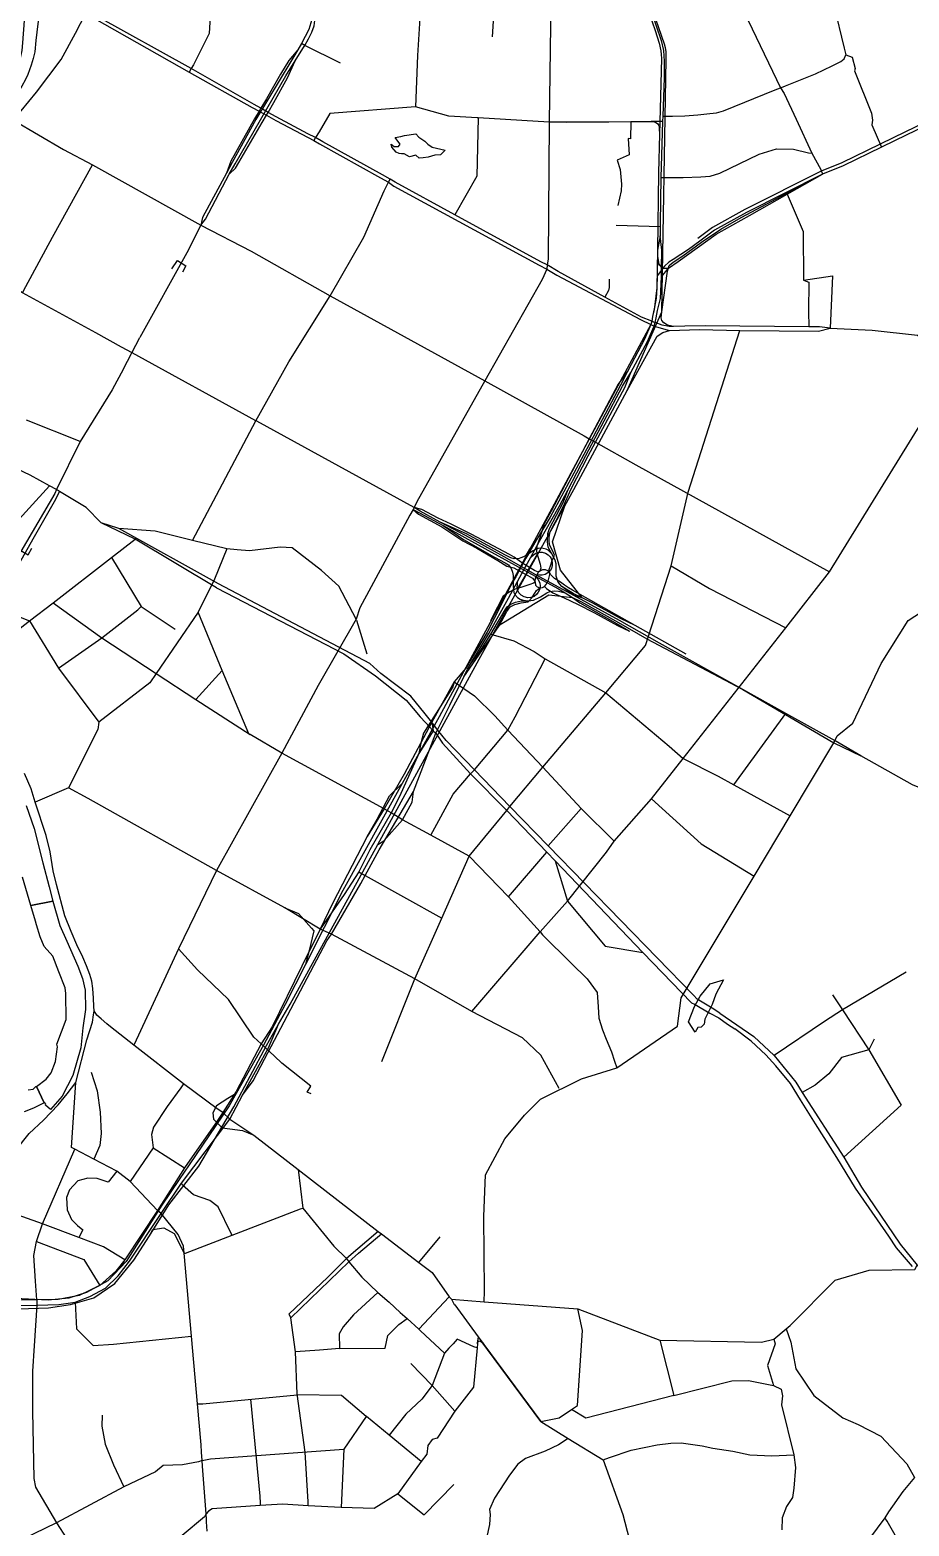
# Model space of a CAD drawing. Header units: millimetres. Extents: x 170 to 95391, y -643 to 69125.
# Drawn here: x 50798 to 53792, y 27543 to 32640 of the extents above; entities that cross this region are included whole.
import ezdxf

# ---------------------------------------------------------------- set-up
doc = ezdxf.new("R2010")
doc.units = ezdxf.units.MM
for name, color, linetype in [('roads_1', 1, 'Continuous'), ('roads_2', 2, 'Continuous'), ('roads_3', 3, 'Continuous'), ('water', 7, 'Continuous')]:
    doc.layers.add(name, color=color, linetype=linetype)

msp = doc.modelspace()

# ---------------------------------------------------------------- linework, layer by layer
at = {"layer": 'roads_1'}
for points in [[(52575.25, 30855.7), (52562.35, 30867.77), (52556.41, 30871.67), (52545.53, 30873.86), (52536.39, 30874.63), (52528.31, 30873.99), (52511.36, 30865.38), (52495.93, 30855.33)], [(52809.07, 30634.7), (52715.01, 30686.8), (52678.88, 30705.13), (52647.67, 30720.77), (52609.29, 30743.59), (52596.79, 30759.15), (52590.72, 30778.87), (52589.95, 30821.83), (52587.22, 30833.79), (52575.25, 30855.7)], [(52444.19, 30761.67), (52443.93, 30744.8), (52446.28, 30723.56), (52449.38, 30717.2), (52458.94, 30707.13), (52467.88, 30701.06), (52477.74, 30697.23), (52494.55, 30695.43), (52513.23, 30697.99), (52536.65, 30708.61), (52558.4, 30722.69), (52569.08, 30727.47), (52583.14, 30729.65), (52598.48, 30728.48), (52620.53, 30722.91)], [(52805.8, 30628.44), (52649.96, 30713.63), (52600.4, 30740.11)], [(52649.96, 30713.63), (52609.29, 30743.59)], [(52367.83, 30581.33), (52415.89, 30664.17), (52423.1, 30674.43), (52435.68, 30684.41), (52451.18, 30691.02), (52461.94, 30693.5), (52472.59, 30694.86), (52494.55, 30695.43)], [(52598.23, 30736.22), (52620.53, 30722.91), (52645.87, 30706.33), (52673.8, 30693.13), (52802.39, 30621.68)], [(52645.87, 30706.33), (52670.43, 30688.06), (52798.19, 30616.45)], [(52678.88, 30705.13), (52649.96, 30713.63)], [(52859.13, 30611.66), (52809.07, 30634.7)], [(52798.19, 30616.45), (52839.72, 30591.5)], [(52802.39, 30621.68), (52899.5, 30565.8), (53226.08, 30393.28), (53536.49, 30211.06), (53627.59, 30167.07)], [(53627.59, 30167.07), (53540.56, 30218.03), (53372.73, 30311.56), (53226.08, 30393.28), (52942.41, 30551.38), (52805.8, 30628.44)], [(55729.92, 30007.55), (55603.55, 30038.42), (55536.99, 30048.75), (55444.1, 30054.37), (55032.86, 30060.57), (54813.47, 30068.02), (54773.15, 30067.76), (54612.41, 30059.96), (54572.06, 30054.63), (54371.41, 30025.68), (54168.34, 30002.52), (54144.1, 29999.76), (54095.82, 29997.31), (54035.65, 29999.47), (53893.96, 30031.66), (53803.97, 30068.51), (53627.59, 30167.07)]]:
    msp.add_lwpolyline(points, dxfattribs=at)
at = {"layer": 'roads_2'}
for points in [[(51684.29, 29321.39), (51982.41, 29865.37), (52328.02, 30496.06), (52390.05, 30609.27), (52619.59, 31019.16), (52650.87, 31075.01), (52832.18, 31411.72), (52950.53, 31679.28), (52964.96, 32540.29), (52964.5, 32566.89), (52962.55, 32579.44), (52959.04, 32591.22), (52813.06, 33015.54)], [(52842.3, 32908.51), (52912.55, 32708.08), (52947.69, 32604.72), (52955.22, 32570.47), (52957.56, 32534.27), (52958.59, 32477.23), (52953.8, 32346.92), (52952.84, 32328.21), (52947.33, 32175.46), (52946.81, 32137.52), (52944.65, 31980.61), (52944.61, 31970.68), (52944.48, 31938.67)], [(51668.82, 32483.5), (51700.74, 32534.42), (51727.39, 32576.9), (51734.43, 32587.64), (51746.34, 32609.62), (51757.82, 32632.88), (51765.82, 32654.44), (51768.57, 32672.15), (51770.93, 32694.63), (51773.5, 32764.59), (51766.28, 32831.55)], [(51766.28, 32831.55), (51757.83, 32675.91), (51747.75, 32641.33), (51722.81, 32593.45), (51710.31, 32572.86), (51686.17, 32533.11)], [(53500.71, 32870.2), (53571.34, 32578.08), (53576.96, 32554.84)], [(52896.31, 32727.12), (52927.35, 32638.6), (52941.25, 32594.68), (52946.53, 32569.08), (52947.72, 32556.02), (52948.9, 32543.24), (52942.39, 32285.38), (52939.05, 32153.29), (52935.76, 31889.38), (52932.51, 31761.56), (52925.66, 31696.02), (52918.8, 31663.53), (52915.52, 31647.67), (52912.16, 31637.07), (52583.23, 31024.87), (52192.06, 30300.09), (52122.62, 30175.08), (52065.96, 30073.07), (51863.18, 29708.03), (51735.97, 29456.42), (51666.94, 29319.88)], [(53206.42, 32748.68), (53216.22, 32731.03), (53340.62, 32471.62), (53353.99, 32442.68), (53366.46, 32423.84), (53407.6, 32335.96), (53461.09, 32220.51), (53491.41, 32164.54), (53497.24, 32148.55)], [(51686.17, 32533.11), (51567.58, 32335.33), (51486.92, 32189.09)], [(52953.8, 32346.92), (52986.69, 32346.66), (53028.84, 32347.35), (53072.56, 32350.59), (53113.71, 32355.38), (53136.35, 32358.26), (53160.56, 32364.21), (53336.56, 32435.61), (53353.99, 32442.68), (53363.51, 32446.77), (53371.75, 32450.03), (53473.14, 32490.2), (53530.4, 32517.37), (53560.34, 32532.98), (53571.1, 32541.75), (53576.96, 32554.84)], [(51497.32, 32184.26), (51668.82, 32483.5)], [(52625.52, 32326.49), (52913.96, 32327.7), (52921.41, 32327.8), (52929.82, 32325.41), (52934.98, 32321.83), (52937.87, 32318.42), (52939.46, 32315.18), (52940.56, 32311.15), (52941.31, 32303.25), (52942.39, 32285.38)], [(52946.81, 32137.52), (53022.34, 32137.63), (53083.06, 32139.44), (53114.49, 32142.03), (53147.12, 32151.69), (53281.08, 32217.32), (53340.24, 32235.2), (53398.6, 32233.58), (53450.15, 32221.7), (53461.09, 32220.51)], [(51379.81, 31975.42), (51395.81, 31995.6), (51476.16, 32148.52), (51497.32, 32184.26)], [(51486.92, 32189.09), (51467.15, 32152.67), (51384.99, 32001.31)], [(52948.53, 31799.24), (52973.19, 31828.91), (53006.08, 31851.38), (53135.41, 31943.93), (53248.45, 32007.85), (53376.55, 32080.29), (53497.24, 32148.55)], [(52950.53, 31679.28), (52968.86, 31818.51), (52975.44, 31837.12), (52988.9, 31848.79), (53021.19, 31870.78), (53084.79, 31917.33), (53151.19, 31961.82), (53220.37, 32000.65), (53497.24, 32148.55)], [(53376.55, 32080.29), (53431.2, 31953.69), (53433.13, 31787.68), (53450.91, 31781.16), (53450.13, 31681.43), (53450.39, 31628.93)], [(51384.99, 32001.31), (51379.81, 31975.42), (51332.42, 31880.88), (51172.23, 31592.03)], [(52106.23, 31013.32), (51570.44, 31307.1), (51567.24, 31308.87), (51145.67, 31540.69), (51109.47, 31559.21), (51021.82, 31608.18), (50772.76, 31744.97), (50749.33, 31757.84), (50553.06, 31865.67), (50464.05, 31918.56), (50448.7, 31926.87)], [(52901, 31579.09), (52911.71, 31602.38), (52923.59, 31631.38), (52927.81, 31643), (52931.19, 31659.51), (52935.11, 31684.43), (52945.45, 31725.16), (52948.53, 31799.24), (52948.9, 31821.82), (52949.05, 31831.09), (52949.99, 31889.94), (52944.48, 31938.67)], [(52944.48, 31938.67), (52935.76, 31889.38), (52935.46, 31868.41), (52934.51, 31802.18), (52932.51, 31761.56), (52930.77, 31726.2), (52925.66, 31696.02), (52924, 31686.25)], [(53079.86, 31920.31), (53041.26, 31892.2), (52988.92, 31857.73), (52974.34, 31848.75), (52959.09, 31835.71), (52954.05, 31828.84), (52948.9, 31821.82), (52934.51, 31802.18)], [(52935.46, 31868.41), (52939.56, 31841.8), (52949.05, 31831.09), (52954.05, 31828.84), (52973.19, 31828.91)], [(52924, 31686.25), (52918.8, 31663.53), (52915.52, 31647.67), (52912.16, 31637.07)], [(53099.03, 31632.32), (53028.92, 31631.04), (52989.47, 31630.33), (52969.68, 31634.79), (52956.46, 31642.3), (52950.06, 31650.73), (52947.85, 31659.12), (52950.53, 31679.28)], [(52832.18, 31411.72), (52934.09, 31597.04), (52953.94, 31609.78), (52975.72, 31616.76), (53078.28, 31619.42)], [(52912.16, 31637.07), (52891.28, 31586.18)], [(51116.88, 31486.02), (51172.23, 31592.03)], [(52891.28, 31586.18), (52833.98, 31478.8), (52809.02, 31430.13)], [(52815.65, 31426.33), (52844.68, 31473.05), (52901, 31579.09)], [(51116.88, 31486.02), (51078.31, 31414.19), (50968.88, 31237.97), (50888.12, 31074.15), (50882.52, 31060.82), (50766.54, 30862.84), (50721.26, 30778.03), (50669.85, 30681.72), (50668.48, 30679.15), (50623.27, 30593.74), (50610.68, 30574.03), (50600.04, 30559.86), (50593.51, 30551.17), (50558.55, 30527.88), (50537.22, 30513)], [(52833.98, 31478.8), (52801.9, 31433.68), (52702.94, 31246.86), (52572.62, 31000.81), (52549.21, 30957.03), (52535.42, 30913.49), (52523.97, 30881.72), (52523.51, 30864.2), (52525.96, 30854.3), (52527.85, 30846.64), (52535.32, 30819.83), (52537.78, 30806.42), (52535.09, 30796.53)], [(52566.97, 30792.23), (52566.73, 30802.51), (52571.55, 30817.41), (52576.35, 30832.63), (52584.64, 30851.22), (52577.41, 30866.22), (52568.91, 30884.13), (52565.9, 30896.38), (52566.04, 30912.42), (52570.03, 30930.13), (52580.38, 30950.36), (52590.55, 30969.47), (52614.47, 31014.96), (52641.62, 31076.42), (52699.3, 31188.96), (52724.32, 31235.82), (52823.93, 31422.32), (52844.68, 31473.05)], [(52533.96, 30898.77), (52600.32, 31016.33), (52629.61, 31072.65), (52690.65, 31190.06), (52815.65, 31426.33)], [(52809.02, 31430.13), (52684.78, 31193.21), (52599.03, 31034.32), (52569.63, 30980.11)], [(51909.03, 30632.83), (51850.3, 30744.82), (51791.09, 30798.49), (51690.96, 30876.02), (51649.85, 30878.4), (51545.91, 30865.93), (51503.78, 30869.34), (51468.69, 30872.48), (51351.87, 30900.23), (51224.64, 30932.96), (51100.31, 30942.16), (51039.81, 30961.05), (50988.83, 31013.63), (50898.59, 31067.86), (50888.12, 31074.15), (50864.3, 31087.3), (50798.49, 31123.61), (50710.52, 31165.19)], [(50543.47, 30501.54), (50568.09, 30518.47), (50599.41, 30541.87), (50610.31, 30552.04), (50620.21, 30563.5), (50623.41, 30567.64), (50629.06, 30574.97), (50635.62, 30589.02), (50680.54, 30672.84), (50737.69, 30779.47), (50813.67, 30914.74), (50867.93, 31009.47), (50886.44, 31041.88), (50898.59, 31067.86)], [(52575.25, 30855.7), (52562.95, 30878.35), (52560.76, 30897.9), (52561.59, 30925.1), (52567.55, 30941.43), (52614.8, 31032.17), (52629.61, 31072.65)], [(52102.77, 31006.92), (52124.48, 30995.55)], [(52127.42, 31001.03), (52106.23, 31013.32)], [(52124.48, 30995.55), (52204.91, 30951.69), (52278.78, 30911.4)], [(52281.88, 30917.35), (52195.34, 30963.63), (52127.42, 31001.03)], [(52678.88, 30705.13), (52604.77, 30800.16), (52577.78, 30896.02), (52619.59, 31019.16)], [(51432.82, 30738.98), (51155.8, 30904.99), (51039.81, 30961.05)], [(51440.5, 30753.49), (51100.31, 30942.16)], [(52495.93, 30855.33), (52486.98, 30850.18), (52478.85, 30845.35), (52469.68, 30841.57), (52463.69, 30839.87), (52446.8, 30838.25), (52435.23, 30841.85), (52415.62, 30851.45), (52285.18, 30923.16), (52195.34, 30963.63)], [(52204.91, 30951.69), (52274.8, 30904.61), (52380.05, 30844.38), (52416.1, 30824.85), (52427.65, 30817.41), (52437.4, 30805.44), (52441.87, 30793.16), (52443.54, 30781.95), (52444.19, 30761.67)], [(52278.78, 30911.4), (52519.09, 30779.61), (52598.23, 30736.22)], [(52600.4, 30740.11), (52521.15, 30784.32), (52412.72, 30844.82), (52281.88, 30917.35)], [(52481.67, 30802.96), (52504.09, 30844.05), (52533.96, 30898.77)], [(52526.91, 30909.05), (52499.78, 30871.53), (52486.98, 30850.18)], [(52487.1, 30840.02), (52470.36, 30808.39)], [(52504.09, 30844.05), (52513.45, 30852.36), (52521.44, 30857.85), (52532.2, 30860.76), (52542.72, 30860.89), (52554.08, 30858.03), (52563.47, 30851.97), (52569.65, 30845.08), (52573.68, 30839.27)], [(52573.68, 30839.27), (52577.03, 30827.08), (52576.51, 30815.54), (52574.06, 30805.94), (52569.49, 30797), (52562.14, 30791.09), (52552.21, 30785.39), (52542.1, 30782.91), (52532.86, 30782.77), (52521.15, 30784.32)], [(52427.97, 30704.42), (52458.7, 30760.82), (52481.67, 30802.96)], [(52470.36, 30808.39), (52454.16, 30779.42)], [(51432.82, 30738.98), (51866.78, 30514.49), (51975.13, 30440.1), (52078.72, 30356.57), (52127.05, 30299.62), (52144.93, 30280.7), (52171.65, 30252.43)], [(51955.12, 30482.07), (51440.5, 30753.49)], [(52454.16, 30779.42), (52444.19, 30761.67), (52427.67, 30732.26)], [(52514.77, 30710.22), (52504.43, 30707.06), (52493.43, 30705.78), (52481.6, 30708.44), (52471.17, 30714.5), (52463.5, 30722.6), (52459.1, 30730.67), (52457.48, 30741.79), (52458.06, 30750.16), (52458.7, 30760.82)], [(52519.09, 30779.61), (52528.97, 30768.05), (52534.37, 30755.87), (52535.67, 30746.64), (52534.38, 30735.19), (52529.14, 30724.47), (52522.73, 30716.65), (52514.77, 30710.22)], [(52390.05, 30609.27), (52565.56, 30715.54), (52645.87, 30706.33)], [(52144.1, 30310.37), (52095.09, 30370.47), (51992.89, 30448.01), (51955.12, 30482.07)], [(52242.63, 30419.7), (52237.65, 30402.04), (52138.36, 30244.32), (52129.04, 30210.5), (52122.62, 30175.08)], [(52176.52, 30267.81), (52167.06, 30281.89), (52144.1, 30310.37)], [(52171.65, 30252.43), (52180.7, 30244.53), (52202.98, 30209.85), (52298.37, 30105.54), (52422.37, 29980.83), (52558.61, 29838.7), (52586.97, 29809.11), (52885.93, 29497.25), (53050.93, 29325.13), (53061.86, 29320.7)], [(52311.64, 30119.84), (52214.95, 30219.93), (52186.06, 30255.93), (52176.52, 30267.81)], [(53070.9, 29337.94), (53058.01, 29351.64), (52563.05, 29860.35), (52432.64, 29994.4), (52311.64, 30119.84)], [(52600.02, 29033.78), (52538.2, 29147.33), (52475.67, 29206.66), (52303.39, 29296.54), (52108.62, 29407.05), (51825.1, 29559.4), (51786.46, 29576.34), (51665.48, 29649.1), (51433.24, 29776.39), (50996.24, 30022.23), (50928.67, 30058.58)], [(51946.2, 29892.28), (51980.61, 29950.84), (52022.37, 30030.31), (52065.96, 30073.07)], [(51982.41, 29865.37), (52002.64, 29878.02), (52066.55, 29948.85), (52100.14, 30008.91), (52104.31, 30045.92)], [(51665.48, 29649.1), (51712.28, 29630.24), (51756.74, 29580.02), (51765.24, 29570.42), (51749.28, 29504.04), (51735.97, 29456.42)], [(52535.6, 29567.87), (52544, 29557.41), (52640.92, 29460.46), (52696.02, 29407.85), (52730.1, 29361.18), (52733.31, 29312.4), (52735.57, 29273.14), (52747.61, 29234.16), (52760.71, 29201.32), (52778.88, 29159.23), (52788.91, 29126.41), (52796.45, 29104.19)], [(53782.6, 29429.64), (53565.14, 29301.41), (53504.06, 29262.14), (53332.72, 29146.09)], [(51666.94, 29319.88), (51592.98, 29180.99), (51500.24, 29017.17), (51475.89, 28974.17), (51340.31, 28774.03), (51305.82, 28723.43), (51246.61, 28636.6), (51125.41, 28444.01), (51105.64, 28423.34), (51063.24, 28379.04), (50990.24, 28338.89), (50930.44, 28319.66), (50860.35, 28313.2), (50678.86, 28322.17)], [(50687.95, 28280.89), (50860.99, 28286.89), (50935.57, 28297.61), (51015.68, 28320.41), (51086.57, 28369.05), (51151.84, 28448.76), (51205.37, 28531.3), (51270.54, 28636.89), (51373.51, 28768.98), (51492.55, 28971.47), (51603.2, 29180.85), (51644.08, 29252.5), (51684.29, 29321.39)], [(53061.86, 29320.7), (53114.03, 29290.71)], [(53122.07, 29307.51), (53070.9, 29337.94)], [(53531.09, 29352.83), (53565.14, 29301.41), (53655.07, 29165.13), (53765.69, 28977.03), (53569.77, 28799.98)], [(51454.29, 28951.72), (51435.92, 28964.85), (51320.99, 29049.86), (51151.94, 29181.54), (51072.56, 29243.37), (51059.89, 29253.94), (51039.92, 29271.19), (51025.85, 29283.98), (51016.51, 29298.17)], [(53114.03, 29290.71), (53144.24, 29274.64), (53174.18, 29253.07), (53198.96, 29236.51)], [(53147.46, 29289.94), (53122.07, 29307.51)], [(53147.46, 29289.94), (53263, 29210.89), (53332.72, 29146.09), (53406.46, 29055.46), (53428, 29020.16), (53569.77, 28799.98), (53630.39, 28697.23), (53762.41, 28503.06), (53820.13, 28432.33), (54135.24, 28147.18), (54179, 28112.2), (54233.48, 28065.43), (54300.82, 28017.78), (54368.55, 27985.32), (54442.52, 27969.55), (54543.92, 27954.7), (54605.87, 27934.26), (54660.74, 27904.88), (54720.13, 27871.17)], [(51521.81, 29011.14), (51584.87, 29126.4), (51610.48, 29172.26), (51644.08, 29252.5)], [(53803.32, 28427.11), (53749.02, 28491.14), (53723.1, 28530.73), (53655.99, 28626.94), (53610.24, 28694.32), (53546.3, 28798.16), (53473.16, 28913.84), (53421.88, 28995.59), (53387.87, 29051.11), (53338.46, 29110.84), (53304.82, 29147.94), (53254.29, 29194.89), (53198.96, 29236.51)], [(53672.84, 29201.82), (53655.07, 29165.13), (53562.33, 29139.77), (53519.21, 29083.32), (53472.12, 29044.81), (53428, 29020.16)], [(50536.7, 28309.57), (50536.78, 28337.18), (50544.29, 28439.45), (50569.99, 28472.96), (50591.83, 28499.18), (50622.4, 28532.65), (50655.06, 28597.62), (50670.49, 28633.3), (50685.37, 28684.4), (50713.17, 28752.98), (50750.48, 28825), (50794.63, 28880.16), (50844.13, 28925.36), (50893.37, 28977.6), (50924.01, 29015.45), (50954.62, 29054.11)], [(51500.24, 29017.17), (51472.23, 28999.28), (51433.48, 28975.03), (51420.42, 28951.08), (51423.34, 28929.58), (51452.77, 28899.93), (51479.12, 28896.38), (51522.26, 28890.42), (51560.64, 28874.25)], [(51454.29, 28951.72), (51478.33, 28929.25), (51560.64, 28874.25), (51711.47, 28757.57), (51984.32, 28546.52), (51995.45, 28538.16), (52122.76, 28441.03), (52168.17, 28406.38), (52225.2, 28323.7), (52233.39, 28315.91), (52243.03, 28298.19)], [(50821.05, 28313.57), (50816.79, 28377.62), (50810.83, 28465.37), (50820.67, 28512.36), (50840.19, 28573.1), (50950.54, 28826.65)], [(51205.37, 28531.3), (51216.7, 28553.15), (51254.33, 28558.96), (51288.63, 28539.24), (51323.31, 28472.22)], [(51984.32, 28546.52), (51876.06, 28454.45), (51812.63, 28390.54), (51680.08, 28264.72), (51686.88, 28252.05)], [(51686.88, 28252.05), (51883.76, 28442.98), (51884.18, 28443.43), (51884.47, 28443.72), (51916.88, 28473.1), (51975.21, 28521.24), (51995.45, 28538.16)], [(51121.2, 28450.11), (51115.8, 28439.92), (51110.61, 28433.56), (51105.64, 28423.34)], [(50821.05, 28313.57), (50821.78, 28295.87), (50811.93, 28156.85), (50806.1, 28070.95), (50806.03, 27934.85), (50808.7, 27820.21), (50810.86, 27705.07), (50816.79, 27675.86), (50888.31, 27554.02), (50923.56, 27500.01)], [(52243.03, 28298.19), (52244.53, 28296.9), (52334.07, 28175.49), (52339.6, 28168), (52344.16, 28161.81), (52537.55, 27899.59), (52631.36, 27841.91), (52750.01, 27768.97), (52816.83, 27582.2), (52924.63, 27167.91), (52998.96, 26942.18), (53333.44, 26577.26), (53410.58, 26498.87), (53590.23, 26323.48)], [(52537.55, 27899.59), (52600.7, 27911.24), (52642.08, 27939.76), (52662.43, 27953.78), (52679.58, 28209.73), (52664, 28283.34)], [(52321.93, 28164.16), (52322.45, 28169.79), (52327.4, 28174.63), (52333.27, 28172.26), (52339.6, 28168), (52344.16, 28161.81)], [(52537.55, 27899.59), (52334.07, 28175.49)], [(52942.87, 28176.76), (52990.39, 27987.72), (52691.29, 27910.98), (52642.08, 27939.76)], [(53331.21, 28179.84), (53336.67, 28164.35), (53310.38, 28089.85), (53330.31, 28022.46), (53356.02, 28009.67), (53360.98, 27987.12), (53357.15, 27956.45), (53399.54, 27785.77)], [(52990.39, 27987.72), (53188.75, 28037.34), (53244.87, 28038.45), (53330.31, 28022.46)], [(51043.45, 27920.64), (51042.12, 27883.81), (51054.48, 27821.82), (51082.19, 27751.5), (51117.62, 27676.48)], [(52750.01, 27768.97), (52771.58, 27776.39), (52845.83, 27801.13), (52934.7, 27820.13), (52980.22, 27825.39), (53015.46, 27826.13), (53087.37, 27816.61), (53123.29, 27807.89), (53192.12, 27797.89), (53249.36, 27786.18), (53325.18, 27782.76), (53399.54, 27785.77), (53405.37, 27743.01), (53400.18, 27672.19), (53394.79, 27640.5), (53374.75, 27609.19), (53359.51, 27570.93), (53358.94, 27529.99)], [(51384.94, 27766), (51372.31, 27761.94), (51317.74, 27752.13), (51251.88, 27749.08), (51225.47, 27727.3), (51117.62, 27676.48), (51002.43, 27614.99), (50888.31, 27554.02), (50736.02, 27480.02), (50591.45, 27411.09), (50429.28, 27323.38), (50358.59, 27294.78), (50324.11, 27291.48), (50292.38, 27307.6), (50282.27, 27328.66), (50285, 27411.53), (50284.47, 27434.43)]]:
    msp.add_lwpolyline(points, dxfattribs=at)
at = {"layer": 'roads_3'}
for points in [[(51885.79, 33660.26), (51963.12, 33431.56), (51966.56, 33420.45), (52035.26, 33198.81), (52135.88, 32845.06), (52117.48, 32552.74), (52110.94, 32377.89)], [(51424.33, 32891.04), (51423.34, 32878.66), (51408.75, 32627.89), (51354.7, 32521.62), (51347.36, 32508.67), (51340.43, 32496.44)], [(52385.44, 32832.92), (52372.24, 32616.57)], [(52572.65, 32821.19), (52566.75, 32326.42), (52562.55, 31859.41), (52559.77, 31839.46), (52557.82, 31825.4)], [(50553.06, 31865.67), (50662.05, 32195.2), (50742.33, 32332.64), (50820.2, 32428.15), (50904.37, 32538.97), (50953.41, 32629.61), (50986.67, 32695.06)], [(50986.67, 32695.06), (51017.61, 32678.96), (51340.43, 32496.44), (51555.23, 32375.95)], [(51770.73, 32273.46), (51743.75, 32286.52), (51635.97, 32343.62), (51608.93, 32359.14), (51584.09, 32373.41), (51561.11, 32386.61), (51347.36, 32508.67), (51023.64, 32688.53), (50991.85, 32703.74)], [(51710.31, 32572.86), (51679.24, 32536.62), (51651.48, 32489.69), (51602.98, 32405.31), (51584.09, 32373.41), (51578.12, 32363.32), (51562.44, 32336.85), (51482.6, 32192.59), (51467.15, 32152.67)], [(51855.14, 32527.23), (51734.43, 32587.64), (51722.81, 32593.45)], [(51476.16, 32148.52), (51497.63, 32169.55), (51509.52, 32188.91), (51588.42, 32324.54), (51603.21, 32349.49), (51608.93, 32359.14), (51628.97, 32392.98), (51674.85, 32476.53), (51700.74, 32534.42)], [(53576.96, 32554.84), (53598.36, 32547.46), (53608.43, 32509.36), (53605.77, 32501), (53664.22, 32356.85), (53667.91, 32332.34), (53665.85, 32316.88), (53698.73, 32240.32)], [(51555.23, 32375.95), (51578.12, 32363.32), (51603.21, 32349.49), (51635, 32331.94), (51745.38, 32273.53), (51764.36, 32262.98)], [(52952.84, 32328.21), (52921.41, 32327.8), (52913.96, 32327.7), (52844.05, 32326.78), (52625.52, 32326.49), (52566.75, 32326.42), (52323.99, 32340.26), (52321.37, 32340.41), (52224.79, 32346.29), (52110.94, 32377.89), (51818.81, 32355.67), (51783, 32293.58), (51770.73, 32273.46), (51764.36, 32262.98)], [(54011.97, 32407.7), (53994.94, 32396.92), (53779.75, 32292.95), (53693.53, 32250.89), (53563.42, 32187.44), (53492.36, 32159.3), (53232.97, 32028.29), (53122.49, 31967.56), (53072.67, 31929.67)], [(54000.11, 32386.33), (53784.93, 32282.37), (53698.73, 32240.32), (53568.22, 32176.66), (53497.24, 32148.55), (53238.51, 32017.89), (53128.98, 31957.68), (53079.86, 31920.31)], [(50713.1, 32350.97), (50742.33, 32332.64), (50912.16, 32233.06), (51011.23, 32180.67), (51379.81, 31975.42), (51550.85, 31886.26), (51820.01, 31734.77), (52347.15, 31445.14)], [(52323.99, 32340.26), (52320.1, 32142.21), (52244.99, 32010.7)], [(52844.05, 32326.78), (52842.83, 32269.75), (52835.37, 32270.07), (52839.23, 32215.13), (52798.28, 32195.97), (52807.83, 32165.05), (52812.33, 32114.67), (52811.33, 32091.95), (52800.3, 32042.2)], [(52024.62, 32131.68), (51998.76, 32146.29), (51794.96, 32259.17), (51770.73, 32273.46)], [(51764.36, 32262.98), (51783.78, 32252.07), (51992, 32136.38), (52018.63, 32121.03)], [(50772.76, 31744.97), (50784, 31765.6), (50874.8, 31933.65), (51011.23, 32180.67)], [(51351.87, 30900.23), (51567.24, 31308.87), (51679.72, 31510), (51820.01, 31734.77), (51934.56, 31933.72), (52004.53, 32091.71), (52018.63, 32121.03), (52024.62, 32131.68)], [(52018.63, 32121.03), (52037.71, 32107.84), (52532.33, 31838.27)], [(52537.42, 31850.54), (52244.99, 32010.7), (52041.89, 32121.93), (52024.62, 32131.68)], [(52794.26, 31975.18), (52944.61, 31970.68)], [(51280.64, 31826.25), (51300.13, 31854.44), (51329.04, 31836.97), (51316.85, 31815.12)], [(52557.82, 31825.4), (52542.96, 31790.3), (52347.15, 31445.14), (52115.5, 31032.18), (52106.23, 31013.32)], [(52532.33, 31838.27), (52557.82, 31825.4), (52592.86, 31804.77), (52877.03, 31653.93), (52912.16, 31637.07)], [(52921.8, 31644.09), (52915.52, 31647.67), (52880.53, 31662.2), (52755.74, 31730.28), (52596.72, 31817.02), (52559.77, 31839.46), (52537.42, 31850.54)], [(52770.24, 31790.67), (52770.42, 31762.89), (52768.1, 31752.56), (52755.74, 31730.28)], [(53433.13, 31787.68), (53531.37, 31802.57), (53523.22, 31623.95)], [(51996.66, 29126.06), (52108.62, 29407.05), (52201.28, 29614.52), (52293.95, 29825.57), (52422.37, 29980.83), (52432.64, 29994.4), (52544.68, 30128.98), (52759.27, 30381.52), (52893.93, 30542.6), (52982.15, 30814.07), (53039.86, 31064.98), (53216, 31616.09)], [(52912.16, 31637.07), (52923.59, 31631.38), (52975.72, 31616.76), (53078.28, 31619.42), (53216, 31616.09), (53483.69, 31613.46), (53523.22, 31623.95)], [(53523.22, 31623.95), (53487.08, 31628.58), (53450.39, 31628.93), (53099.03, 31632.32), (53028.92, 31631.04), (52989.47, 31630.33), (52975.07, 31630.07), (52951.42, 31633.95), (52927.81, 31643), (52921.8, 31644.09)], [(53523.22, 31623.95), (53667.01, 31617.58), (53820.39, 31600.12), (53959.95, 31497.77), (53987.69, 31472.21), (54003.62, 31449.69), (54024.18, 31414.72), (54086.86, 31351.44), (54150.63, 31313.87), (54214.34, 31291.16), (54366.77, 31251.08), (54505.43, 31225.03), (54655.39, 31223.86), (54866.74, 31261.1), (55053.08, 31295.77), (55258.04, 31377.13), (55306.91, 31394.95)], [(52303.39, 29296.54), (52535.6, 29567.87), (52628.21, 29671.5), (52761.68, 29839.25), (52787.59, 29876.5), (52914.77, 30020.16), (53022.8, 30158.45), (53371.9, 30603.66), (53520.73, 30793.47), (53902.05, 31410.11), (53959.95, 31497.77)], [(52347.15, 31445.14), (52685, 31256.92), (52702.94, 31246.86), (52724.32, 31235.82)], [(50968.88, 31237.97), (50785.8, 31311.29)], [(52344.93, 28307.47), (52345.66, 28343.01), (52344.09, 28598.23), (52349.32, 28739.39), (52415.6, 28862.26), (52482.56, 28942.97), (52536.47, 28997.8), (52676.87, 29066.26), (52796.45, 29104.19), (53003.23, 29245.81), (53015.82, 29342.5), (53264.65, 29757.58), (53387.3, 29962.19), (53536.49, 30211.06), (53547.25, 30235.16), (53601.06, 30278.73), (53697.39, 30481.8), (53789.53, 30628.39), (53853.44, 30670.12), (53992.58, 30758.79), (54065.36, 30948.77), (54144.49, 31142.02), (54214.34, 31291.16)], [(52724.32, 31235.82), (52861.5, 31158.76), (53520.73, 30793.47)], [(50626.67, 30833.74), (50655.19, 30858.35), (50864.3, 31087.3)], [(52106.23, 31013.32), (52102.77, 31006.92), (52091.79, 30986.59), (51921.43, 30671.24), (51909.03, 30632.83)], [(52102.77, 31006.92), (52121.2, 30990.09), (52200.57, 30947.25), (52272.61, 30900.1), (52319.63, 30874.11), (52391.35, 30833.07), (52422.25, 30813.08), (52446.54, 30807.47), (52456.09, 30801.98), (52486.38, 30785.33), (52493.72, 30781.29), (52509.33, 30771.92), (52517.31, 30762.75)], [(52535.09, 30796.53), (52526.79, 30794.4), (52516.9, 30798.95), (52499.8, 30808.72), (52482.8, 30818.97), (52468.15, 30828.64), (52447.14, 30843.78), (52430.88, 30852.51), (52300.94, 30922.26), (52232.59, 30956.94), (52188.38, 30977.19), (52132.54, 31006.25), (52106.23, 31013.32)], [(52569.63, 30980.11), (52526.91, 30909.05), (52495.93, 30855.33), (52487.1, 30840.02)], [(50607.93, 30480.6), (50666.47, 30525.94), (50796.33, 30626.53), (50876.54, 30688.66), (51075.49, 30842.77), (51155.8, 30904.99)], [(50752.3, 30849.12), (50766.32, 30867.04), (50792.04, 30852.25), (50804.68, 30874.4)], [(51075.49, 30842.77), (51176.92, 30676.4), (51292.41, 30598.45)], [(51468.69, 30872.48), (51426.52, 30769.44)], [(52525.96, 30854.3), (52499.8, 30808.72), (52493.05, 30797.14)], [(52493.05, 30797.14), (52486.38, 30785.33), (52458.59, 30736.9)], [(52553.9, 30801.36), (52543.89, 30801.13), (52535.09, 30796.53), (52528.8, 30791.3), (52518.32, 30772.39), (52517.31, 30762.75), (52518.18, 30758.68), (52520.33, 30748.72), (52525.28, 30742.46), (52534.33, 30739.58), (52544.04, 30740.75), (52550.63, 30744.43), (52555.69, 30750.93), (52563.95, 30766.73), (52566.84, 30775.74), (52568.47, 30784.44), (52566.97, 30792.23), (52562.32, 30797.87), (52553.9, 30801.36)], [(53032.64, 30513.76), (52859.13, 30611.66), (52646.24, 30731.5), (52632.38, 30739.34), (52618.86, 30748.57), (52604.54, 30758.32), (52584.32, 30770.93), (52572.52, 30783.48), (52566.97, 30792.23)], [(52982.15, 30814.07), (53112.17, 30737.35), (53371.9, 30603.66)], [(51426.52, 30769.44), (51370.32, 30656.49), (51227.92, 30447.5), (51206.08, 30415.46), (51032.26, 30281.81), (51028.99, 30257.28), (50928.67, 30058.58)], [(52275.86, 30436.08), (52396.53, 30610.07), (52422.54, 30658.8), (52433.16, 30674.52), (52449.36, 30683.06), (52470.93, 30688.74), (52494.26, 30691.36), (52507.18, 30705.78), (52517.29, 30721.25), (52523.51, 30730.64), (52534.33, 30739.58)], [(52518.18, 30758.68), (52513.04, 30755.32), (52500.52, 30750.97), (52473.23, 30741.63), (52458.59, 30736.9), (52451.07, 30734.48), (52431.8, 30726.34), (52409.26, 30710.6), (52390.71, 30673.15), (52366.51, 30627.37)], [(52550.63, 30744.43), (52556.83, 30737.23), (52579.24, 30722.73), (52617.57, 30705), (52662.76, 30683.79), (52720.51, 30654.31), (52798.92, 30611.71), (52839.72, 30591.5)], [(50876.54, 30688.66), (51042.11, 30568.85), (51227.92, 30447.5)], [(52427.67, 30732.26), (52402.91, 30681.62), (52354.97, 30588.45), (52282.47, 30465.85)], [(52288.03, 30462.68), (52297.84, 30479.12), (52361.32, 30584.39), (52427.97, 30704.42)], [(50680.54, 30672.84), (50796.33, 30626.53), (50895.07, 30465.58), (51032.26, 30281.81)], [(50895.07, 30465.58), (51042.11, 30568.85), (51165.21, 30664.03), (51176.92, 30676.4)], [(52535.6, 29567.87), (52428.06, 29686.39), (52293.95, 29825.57), (52163.42, 29896.7), (52066.55, 29948.85), (52028.62, 29973.52), (52004.71, 29986.51), (51655.97, 30175.89), (51547.4, 30239.37), (51542.83, 30242.04), (51452.81, 30458.31), (51370.32, 30656.49)], [(51909.03, 30632.83), (51779.03, 30407.21)], [(51909.91, 30629.03), (51945.49, 30514.68)], [(52297.84, 30479.12), (52329.36, 30519.89), (52367.83, 30581.33)], [(52367.83, 30581.33), (52445.46, 30558.53), (52515.71, 30522.58), (52552.53, 30497.73), (52759.27, 30381.52), (52975.22, 30200.25), (53022.8, 30158.45)], [(52163.42, 29896.7), (52239.08, 30036.26), (52298.37, 30105.54), (52311.64, 30119.84), (52425.66, 30254.74), (52450.41, 30300.08), (52552.53, 30497.73)], [(51227.92, 30447.5), (51363.13, 30359.42), (51547.4, 30239.37)], [(51363.13, 30359.42), (51452.81, 30458.31)], [(52282.47, 30465.85), (52242.63, 30419.7), (52167.06, 30281.89), (52171.65, 30252.43)], [(52180.7, 30244.53), (52186.06, 30255.93), (52227.99, 30340.15), (52275.86, 30436.08), (52288.03, 30462.68)], [(51779.03, 30407.21), (51655.97, 30175.89), (51433.24, 29776.39), (51303.39, 29509.25), (51153.07, 29183.52), (51151.94, 29181.54)], [(52242.63, 30419.7), (52312.37, 30371.24), (52381.74, 30303.17), (52425.66, 30254.74), (52544.68, 30128.98), (52675.36, 29987.77), (52787.59, 29876.5)], [(52167.06, 30281.89), (52071.88, 30104.49), (52004.71, 29986.51), (51946.2, 29892.28), (51828.71, 29664.58), (51786.46, 29576.34), (51724.31, 29450.03), (51623.29, 29243.64), (51585.3, 29185.62), (51499.69, 29024.05), (51454.29, 28951.72)], [(53194.92, 30068.62), (53372.73, 30311.56)], [(52171.65, 30252.43), (52122.62, 30175.08), (52056.44, 30028.04), (52028.62, 29973.52), (51955.89, 29846.44), (51917.61, 29771.96), (51867.83, 29694.89), (51786.46, 29576.34)], [(51924.87, 29731.82), (51939.19, 29759.98), (51986.98, 29846.94), (52104.31, 30045.92), (52180.7, 30244.53)], [(53022.8, 30158.45), (53141.92, 30097.95), (53194.92, 30068.62), (53387.3, 29962.19)], [(51016.51, 29298.17), (51015.28, 29312.62), (51013.83, 29341.87), (51012.06, 29374.14), (51008.88, 29399.02), (51001.64, 29422.27), (50990.74, 29451.93), (50978.14, 29481.26), (50957.88, 29523.08), (50937.99, 29568.61), (50916.81, 29621.86), (50887.81, 29728.35), (50877.05, 29775.13), (50866.1, 29839.73), (50852.7, 29895.61), (50816.01, 30009.61), (50801.99, 30054.6), (50779.12, 30107.2)], [(50928.67, 30058.58), (50816.01, 30009.61)], [(52675.36, 29987.77), (52563.05, 29860.35)], [(52914.77, 30020.16), (53084.58, 29867.18), (53264.65, 29757.58)], [(52428.06, 29686.39), (52558.61, 29838.7)], [(51917.61, 29771.96), (51939.19, 29759.98), (52201.28, 29614.52)], [(52586.97, 29809.11), (52628.21, 29671.5), (52756.92, 29518.35), (52885.93, 29497.25)], [(50531.62, 28292.56), (50603.29, 28293.38), (50821.78, 28295.87), (50896.38, 28298.2), (50951.41, 28306.18), (51001.48, 28324.67), (51054.89, 28353.41), (51098.73, 28396.03), (51136.87, 28445.35), (51244.21, 28607.89), (51314.35, 28711.33), (51478.33, 28929.25), (51521.81, 29011.14), (51558.41, 29060.35), (51596.49, 29133.29), (51809.06, 29537.02), (51825.1, 29559.4), (51924.87, 29731.82)], [(51756.2, 29015.93), (51742.6, 29021.68), (51754.58, 29041.8), (51688.19, 29093.47), (51655.47, 29120.1), (51630.74, 29144.08), (51585.3, 29185.62), (51560.37, 29208.39), (51473.99, 29336.97), (51368.9, 29438.09), (51303.39, 29509.25)], [(51401.86, 27525.37), (51399.5, 27558.03), (51398.91, 27566.29), (51398.45, 27584.85), (51385.88, 27746.69), (51384.94, 27766), (51382.42, 27794.62), (51380.58, 27820.26), (51368.33, 27959.75), (51348.06, 28190.48), (51323.31, 28472.22), (51321.21, 28496.1), (51303.03, 28536.16), (51244.21, 28607.89), (51232.57, 28618.39), (51139.57, 28717.51), (51093.89, 28751.65), (51015.07, 28792.89), (50950.54, 28826.65), (50938.95, 28832.71), (50954.62, 29054.11), (50991.78, 29199.1), (51010.57, 29259.32), (51014.06, 29284.35), (51016.51, 29298.17)], [(51006.11, 29088.99), (51026.89, 29025.89), (51037.41, 28953.17), (51039.91, 28879.99), (51035.47, 28839.6), (51015.07, 28792.89)], [(51320.99, 29049.86), (51311.22, 29035.87), (51265.33, 28972.3), (51218.19, 28902.08), (51212.12, 28876.55), (51217.26, 28831.13), (51139.57, 28717.51)], [(51454.29, 28951.72), (51429.46, 28914.81), (51323.83, 28763.04), (51232.57, 28618.39), (51121.2, 28450.11), (51089.98, 28411.13), (51035.37, 28362.96), (50965.88, 28328.11), (50893.7, 28314.57), (50821.05, 28313.57), (50536.7, 28309.57)], [(51217.26, 28831.13), (51323.83, 28763.04)], [(51093.89, 28751.65), (51064.48, 28714.64), (51027.04, 28726.61), (50994.45, 28727.89), (50960.97, 28718.95), (50932.65, 28688.99), (50922.66, 28661.96), (50924.69, 28620.51), (50939.34, 28587.64), (50959.94, 28566.5), (50978.15, 28552.59), (50964.41, 28525.98)], [(51711.47, 28757.57), (51727.65, 28625.72), (51832.69, 28496.34), (51876.06, 28454.45)], [(51486.55, 28533.72), (51483.46, 28539.24), (51438.95, 28630.67), (51410.34, 28652.39), (51354.95, 28671.25), (51317.69, 28704.81), (51314.35, 28711.33)], [(51121.2, 28450.11), (51048.3, 28494.16), (50964.41, 28525.98), (50840.19, 28573.1), (50670.49, 28633.3)], [(51323.31, 28472.22), (51327.13, 28472.45), (51486.55, 28533.72), (51719.58, 28623.3), (51727.65, 28625.72)], [(50820.67, 28512.36), (50981.13, 28451.73), (51035.37, 28362.96)], [(52122.76, 28441.03), (52195.33, 28528.95)], [(51876.06, 28454.45), (51884.47, 28443.72), (51928.05, 28391.41), (51982.5, 28338.94), (52021.21, 28305.74), (52059.24, 28271.16), (52082.21, 28250.76), (52122.51, 28213.85), (52225.2, 28323.7)], [(52233.39, 28315.91), (52344.93, 28307.47), (52664, 28283.34), (52942.87, 28176.76), (53290, 28169.93), (53331.21, 28179.84), (53373.31, 28214.7), (53387.53, 28226.47), (53540.93, 28380.81), (53656.38, 28414.69), (53811.33, 28417.67), (53820.13, 28432.33)], [(50951.41, 28306.18), (50956.38, 28214.52), (51013.13, 28158.51), (51082.45, 28162.35), (51348.06, 28190.48)], [(51982.5, 28338.94), (51900.14, 28262.96), (51864.84, 28221.28), (51850.92, 28197.65), (51852.58, 28147.5), (52007.88, 28149.33), (52016.45, 28192.24), (52053.77, 28229.8), (52082.21, 28250.76)], [(51707.43, 27993.01), (51702.4, 28136.31), (51686.88, 28252.05)], [(51686.88, 28252.05)], [(52122.51, 28213.85), (52127.61, 28208.7), (52209.83, 28131.8), (52167.26, 28022.14), (52244.84, 27934.58)], [(53373.31, 28214.7), (53389.56, 28169.01), (53406.95, 28078.82), (53467.94, 27988.29), (53566.07, 27911.8), (53619.36, 27888.86), (53695.57, 27849.39), (53784.92, 27754.55), (53811.26, 27708.36)], [(52323.84, 28184.63), (52322.45, 28169.79), (52321.93, 28164.16), (52320.61, 28149.95), (52308.1, 28015.91), (52244.84, 27934.58), (52185.37, 27842.93), (52167.85, 27837.94), (52153.29, 27817.59), (52149.97, 27787.95), (52130.23, 27762.52), (52051.19, 27652.63), (51970.11, 27602.63), (51857.67, 27606.21), (51745.12, 27611.77), (51658.76, 27617.35), (51582.03, 27612.97), (51418.32, 27601.5), (51405.82, 27594.23)], [(51852.58, 28147.5), (51784.03, 28142.68), (51702.4, 28136.31)], [(52320.61, 28149.95), (52309.57, 28153.64), (52252.45, 28180.2), (52239.13, 28164.07), (52224.87, 28149.08), (52209.83, 28131.8)], [(52095.47, 28097.28), (52167.26, 28022.14), (52132.21, 27974.84), (52078.41, 27923.96), (52021.23, 27852.29)], [(51368.33, 27959.75), (51386.23, 27959.83), (51708.27, 27990.07)], [(51745.12, 27611.77), (51745.42, 27625.33), (51735.1, 27795.36), (51707.43, 27993.01)], [(51943.62, 27916.21), (51943.43, 27916.36), (51943.22, 27916.49), (51858.55, 27987.33), (51708.27, 27990.07)], [(51549.29, 27975.27), (51581.26, 27645.25), (51581.89, 27621.28), (51582.03, 27612.97)], [(52130.23, 27762.52), (52021.23, 27852.29), (51943.62, 27916.21), (51943.43, 27916.36), (51943.25, 27916.49), (51867.32, 27805.54), (51857.67, 27606.21)], [(52631.36, 27841.91), (52597.56, 27819.68), (52552.71, 27798.56), (52485.67, 27773.5), (52459.75, 27754.26), (52430.65, 27716.12), (52379.64, 27637.73), (52363.39, 27598.98), (52364.8, 27582.07), (52363.56, 27548.82), (52352.33, 27501.84)], [(51384.94, 27766), (51412.76, 27772.52), (51867.32, 27805.54)], [(52140.13, 27581.84), (52241.27, 27684.38)], [(53811.26, 27708.36), (53771.33, 27660.82), (53721.68, 27591.11), (53709.68, 27570.93), (53656.96, 27500.55), (53637.39, 27464.59), (53590.07, 27297.62), (53563.56, 27187.21), (53545.79, 27113.24), (53677.14, 27069.59)], [(52051.19, 27652.63), (52056.6, 27648.4), (52140.13, 27581.84)], [(51405.82, 27594.23), (51398.45, 27584.85), (51392.36, 27574.05), (51316.77, 27511.2), (51254.37, 27423.7), (51207.68, 27372.91), (51203.44, 27357.59), (51192.99, 27337.21), (51003.26, 27114.71), (50990.51, 27091.66)], [(51747.72, 27613.79)], [(53463.26, 26788.44), (53464.45, 26789), (53564.47, 26892.52), (53601.43, 26911.18), (53640.76, 26908.35), (53652.35, 26912.09), (53678.94, 26920.68), (53720.26, 26967.51), (53768.59, 27022.29), (53774.05, 27029.34), (53803.93, 27067.89), (53814.63, 27081.04), (53829.31, 27099.09), (53847.49, 27188.4), (53901.7, 27175.18), (53949.51, 27203.24), (53902.41, 27266.76), (53861.46, 27306.55), (53813.72, 27390.67), (53717.47, 27560.28), (53709.68, 27570.93)]]:
    msp.add_lwpolyline(points, dxfattribs=at)
at = {"layer": 'water'}
for points in [[(50829.73, 32698), (50818.18, 32603.84), (50814.59, 32566.08), (50808.77, 32542.33), (50802.03, 32520.46), (50790.98, 32487.89), (50782.87, 32471.15), (50770.03, 32448.85), (50751.03, 32418.68), (50735.79, 32399.84), (50703.93, 32423.8), (50703.93, 32423.8), (50707.7, 32437.43), (50715.12, 32448.31), (50720.79, 32448.32), (50735.53, 32473.41), (50744.08, 32487.34), (50752.67, 32505.92), (50759.39, 32525.01), (50766.63, 32549.67), (50771.02, 32570.17), (50773.57, 32595.8), (50782.53, 32717.98)], [(50785.45, 29997.62), (50811.95, 29919.72), (50842.1, 29803.07), (50862.86, 29720.51), (50875.76, 29671.96), (50800.58, 29657), (50772.58, 29754.29)], [(50791.62, 29029.08), (50809.18, 29031.93), (50817.62, 29040.3), (50820.66, 29040.29), (50846.49, 28985.1), (50846.49, 28985.1), (50809.38, 28966.88), (50777.97, 28953.89)]]:
    msp.add_lwpolyline(points, dxfattribs=at)
for points in [[(52042.26, 32274.1), (52060.79, 32277.02), (52073.16, 32281.01), (52112.26, 32285.82), (52122.45, 32274.49), (52142.91, 32261.03), (52153.1, 32250.72), (52167.41, 32240.37), (52211.54, 32230.81), (52195.99, 32214.57), (52176.45, 32213.7), (52153.78, 32206.72), (52137.31, 32204.81), (52123.94, 32203.89), (52111.68, 32213.2), (52090.06, 32208.26), (52072.65, 32217.6), (52063.4, 32217.67), (52055.19, 32219.79), (52044.95, 32223.96), (52030.69, 32240.44), (52028.72, 32250.69), (52038.93, 32243.45), (52045.1, 32243.4), (52053.32, 32243.33), (52058.53, 32251.47), (52050.39, 32260.73), (52042.26, 32274.1)], [(50875.76, 29671.96), (50899.26, 29588.91), (50923.3, 29535.95), (50960.99, 29450.15), (50977.16, 29408.41), (50985.9, 29368.48), (50987.14, 29303.02), (50977.92, 29240.66), (50971.18, 29172.55), (50944.04, 29077.97), (50907.75, 29008.05), (50867.31, 28962.43), (50850.75, 28976.88), (50851.7, 28980.74), (50848.99, 28984.85), (50846.49, 28985.1), (50820.66, 29040.29), (50853.3, 29065.94), (50869.53, 29086.99), (50884.34, 29126.26), (50891.98, 29175.58), (50889.83, 29185.03), (50921.13, 29268.44), (50920.04, 29357.79), (50918.18, 29377.08), (50896.67, 29431.27), (50875.58, 29484.29), (50845.99, 29518.11), (50833.03, 29550.04), (50820.47, 29591.19), (50816.34, 29603.69), (50800.58, 29657), (50875.76, 29671.96)], [(53041.08, 29261.36), (53061.2, 29313.35), (53081.18, 29348.84), (53114.21, 29390.92), (53160.01, 29404.38), (53134.53, 29354.66), (53121.72, 29320.45), (53096.69, 29270.28), (53093.86, 29252.48), (53084.38, 29243.19), (53072.27, 29241.05), (53063.64, 29225.53), (53041.08, 29261.36)]]:
    msp.add_lwpolyline(points, close=True, dxfattribs=at)

doc.saveas('drawing.dxf')
